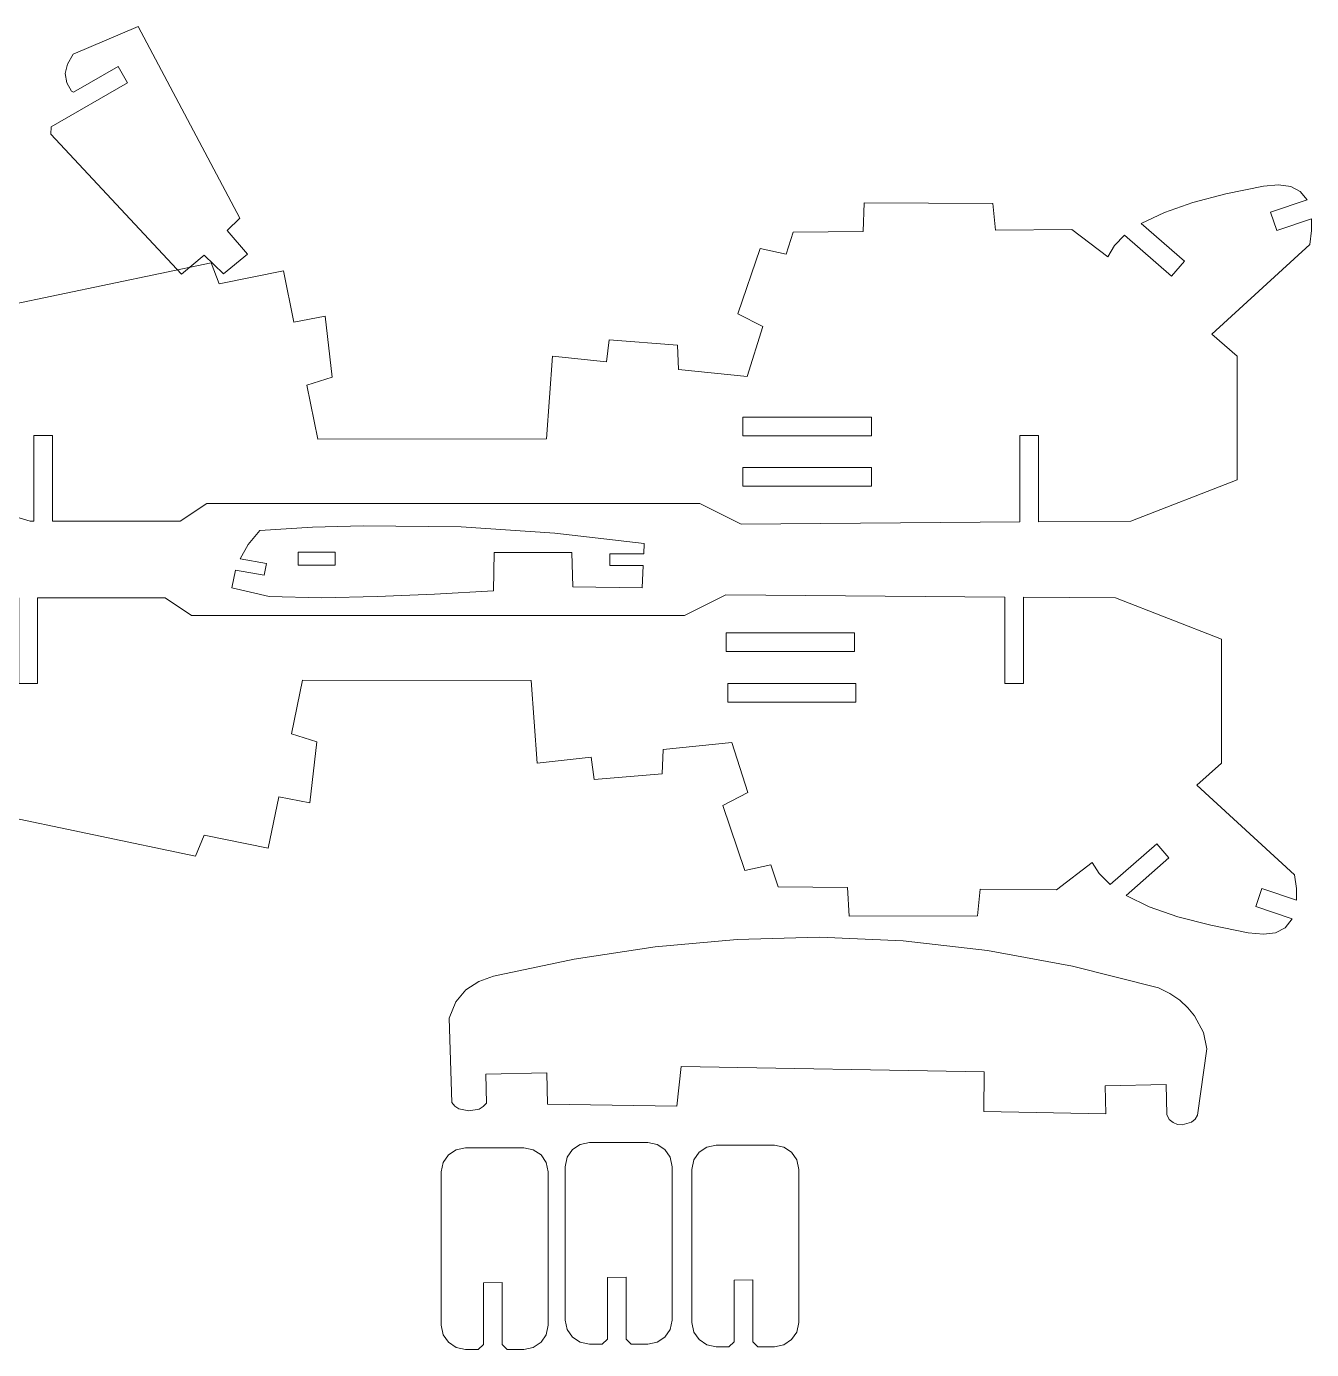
# Model space of a CAD drawing. Header units: millimetres. Extents: x -414 to 680, y -96 to 670.
# Drawn here: x -164.8 to 110.1, y -21.3 to 261.8 of the extents above; entities that cross this region are included whole.
import ezdxf

# ---------------------------------------------------------------- set-up
doc = ezdxf.new("R2010")
doc.units = ezdxf.units.MM
doc.header["$MEASUREMENT"] = 0
doc.layers.add('Camada 1', color=7, linetype='Continuous')

msp = doc.modelspace()

# ---------------------------------------------------------------- linework, layer by layer
at = {"layer": 'Camada 1', "color": 250, "lineweight": 9}
for points, knots in [([(-159.5845, 240.323), (-159.5845, 240.323), (-143.209, 249.7483), (-143.209, 249.7483), (-143.209, 249.7483), (-143.209, 249.7483), (-145.2038, 253.2142), (-145.2038, 253.2142), (-145.2038, 253.2142), (-145.2038, 253.2142), (-154.7528, 247.718), (-154.7528, 247.718), (-154.7528, 247.718), (-154.7528, 247.718), (-155.2155, 247.911), (-155.2155, 247.911), (-155.2155, 247.911), (-155.2155, 247.911), (-156.2287, 249.7269), (-156.2287, 249.7269), (-156.2287, 249.7269), (-156.2287, 249.7269), (-156.5782, 251.6833), (-156.5782, 251.6833), (-156.5782, 251.6833), (-156.5782, 251.6833), (-156.0587, 253.7364), (-156.0587, 253.7364), (-156.0587, 253.7364), (-156.0587, 253.7364), (-154.8303, 255.8526), (-154.8303, 255.8526), (-154.8303, 255.8526), (-154.8303, 255.8526), (-140.919, 261.7745), (-140.919, 261.7745), (-140.919, 261.7745), (-140.919, 261.7745), (-119.194, 220.7581), (-119.194, 220.7581), (-119.194, 220.7581), (-119.194, 220.7581), (-121.878, 218.1217), (-121.878, 218.1217), (-121.878, 218.1217), (-121.878, 218.1217), (-117.5754, 213.0881), (-117.5754, 213.0881), (-117.5754, 213.0881), (-117.5754, 213.0881), (-122.7298, 208.8906), (-122.7298, 208.8906), (-122.7298, 208.8906), (-122.7298, 208.8906), (-126.8127, 212.8438), (-126.8127, 212.8438), (-126.8127, 212.8438), (-126.8127, 212.8438), (-131.6819, 208.7514), (-131.6819, 208.7514), (-131.6819, 208.7514), (-131.6819, 208.7514), (-159.6041, 238.7295), (-159.6041, 238.7295), (-159.6041, 238.7295), (-159.6041, 238.7295), (-159.5845, 240.323), (-159.5845, 240.323)], [0, 0, 0, 0, 0.05555556, 0.05555556, 0.05555556, 0.05555556, 0.11111111, 0.11111111, 0.11111111, 0.11111111, 0.16666667, 0.16666667, 0.16666667, 0.16666667, 0.22222222, 0.22222222, 0.22222222, 0.22222222, 0.27777778, 0.27777778, 0.27777778, 0.27777778, 0.33333333, 0.33333333, 0.33333333, 0.33333333, 0.38888889, 0.38888889, 0.38888889, 0.38888889, 0.44444444, 0.44444444, 0.44444444, 0.44444444, 0.5, 0.5, 0.5, 0.5, 0.55555556, 0.55555556, 0.55555556, 0.55555556, 0.61111111, 0.61111111, 0.61111111, 0.61111111, 0.66666667, 0.66666667, 0.66666667, 0.66666667, 0.72222222, 0.72222222, 0.72222222, 0.72222222, 0.77777778, 0.77777778, 0.77777778, 0.77777778, 0.83333333, 0.83333333, 0.83333333, 0.83333333, 0.88888889, 0.88888889, 0.88888889, 0.88888889, 1, 1, 1, 1]), ([(-169.0099, 202.0781), (-169.0099, 202.0781), (-125.3468, 211.2118), (-125.3468, 211.2118), (-125.3468, 211.2118), (-125.3468, 211.2118), (-123.6192, 206.6989), (-123.6192, 206.6989), (-123.6192, 206.6989), (-123.6192, 206.6989), (-109.8646, 209.4842), (-109.8646, 209.4842), (-109.8646, 209.4842), (-109.8646, 209.4842), (-107.6432, 198.515), (-107.6432, 198.515), (-107.6432, 198.515), (-107.6432, 198.515), (-100.9769, 199.7847), (-100.9769, 199.7847), (-100.9769, 199.7847), (-100.9769, 199.7847), (-99.4252, 186.7359), (-99.4252, 186.7359), (-99.4252, 186.7359), (-99.4252, 186.7359), (-104.8919, 185.0084), (-104.8919, 185.0084), (-104.8919, 185.0084), (-104.8919, 185.0084), (-102.5285, 173.5092), (-102.5285, 173.5092), (-102.5285, 173.5092), (-102.5285, 173.5092), (-53.6107, 173.5812), (-53.6107, 173.5812), (-53.6107, 173.5812), (-53.6107, 173.5812), (-52.341, 191.2508), (-52.341, 191.2508), (-52.341, 191.2508), (-52.341, 191.2508), (-40.7719, 190.0511), (-40.7719, 190.0511), (-40.7719, 190.0511), (-40.7719, 190.0511), (-40.1741, 194.7419), (-40.1741, 194.7419), (-40.1741, 194.7419), (-40.1741, 194.7419), (-25.5717, 193.5782), (-25.5717, 193.5782), (-25.5717, 193.5782), (-25.5717, 193.5782), (-25.3258, 188.3935), (-25.3258, 188.3935), (-25.3258, 188.3935), (-25.3258, 188.3935), (-10.6534, 186.8779), (-10.6534, 186.8779), (-10.6534, 186.8779), (-10.6534, 186.8779), (-7.3023, 197.5992), (-7.3023, 197.5992), (-7.3023, 197.5992), (-7.3023, 197.5992), (-12.6289, 200.3145), (-12.6289, 200.3145), (-12.6289, 200.3145), (-12.6289, 200.3145), (-7.9021, 214.2451), (-7.9021, 214.2451), (-7.9021, 214.2451), (-7.9021, 214.2451), (-2.2935, 213.0474), (-2.2935, 213.0474), (-2.2935, 213.0474), (-2.2935, 213.0474), (-0.8479, 217.7722), (-0.8479, 217.7722), (-0.8479, 217.7722), (-0.8479, 217.7722), (14.1404, 217.9141), (14.1404, 217.9141), (14.1404, 217.9141), (14.1404, 217.9141), (14.3883, 224.0146), (14.3883, 224.0146), (14.3883, 224.0146), (14.3883, 224.0146), (41.8634, 223.9086), (41.8634, 223.9086), (41.8634, 223.9086), (41.8634, 223.9086), (42.4273, 218.2301), (42.4273, 218.2301), (42.4273, 218.2301), (42.4273, 218.2301), (58.7572, 218.372), (58.7572, 218.372), (58.7572, 218.372), (58.7572, 218.372), (66.4793, 212.5175), (66.4793, 212.5175), (66.4793, 212.5175), (66.4793, 212.5175), (67.8909, 214.9149), (67.8909, 214.9149), (67.8909, 214.9149), (67.8909, 214.9149), (70.0424, 217.1383), (70.0424, 217.1383), (70.0424, 217.1383), (70.0424, 217.1383), (80.0939, 208.3905), (80.0939, 208.3905), (80.0939, 208.3905), (80.0939, 208.3905), (82.8812, 211.5657), (82.8812, 211.5657), (82.8812, 211.5657), (82.8812, 211.5657), (73.6395, 219.6057), (73.6395, 219.6057), (73.6395, 219.6057), (73.6395, 219.6057), (78.6482, 222.0051), (78.6482, 222.0051), (78.6482, 222.0051), (78.6482, 222.0051), (84.6787, 224.1206), (84.6787, 224.1206), (84.6787, 224.1206), (84.6787, 224.1206), (91.733, 225.9541), (91.733, 225.9541), (91.733, 225.9541), (91.733, 225.9541), (99.8089, 227.6117), (99.8089, 227.6117), (99.8089, 227.6117), (99.8089, 227.6117), (103.0181, 227.8956), (103.0181, 227.8956), (103.0181, 227.8956), (103.0181, 227.8956), (105.6635, 227.5417), (105.6635, 227.5417), (105.6635, 227.5417), (105.6635, 227.5417), (107.675, 226.484), (107.675, 226.484), (107.675, 226.484), (107.675, 226.484), (109.1206, 224.6844), (109.1206, 224.6844), (109.1206, 224.6844), (109.1206, 224.6844), (101.3266, 222.0751), (101.3266, 222.0751), (101.3266, 222.0751), (101.3266, 222.0751), (102.6662, 218.1261), (102.6662, 218.1261), (102.6662, 218.1261), (102.6662, 218.1261), (110.0724, 220.6295), (110.0724, 220.6295), (110.0724, 220.6295), (110.0724, 220.6295), (110.0724, 218.0901), (110.0724, 218.0901), (110.0724, 218.0901), (110.0724, 218.0901), (109.6845, 215.1628), (109.6845, 215.1628), (109.6845, 215.1628), (109.6845, 215.1628), (88.7697, 195.9756), (88.7697, 195.9756), (88.7697, 195.9756), (88.7697, 195.9756), (94.1304, 191.2508), (94.1304, 191.2508), (94.1304, 191.2508), (94.1304, 191.2508), (94.1304, 164.7634), (94.1304, 164.7634), (94.1304, 164.7634), (94.1304, 164.7634), (71.382, 155.9116), (71.382, 155.9116), (71.382, 155.9116), (71.382, 155.9116), (51.692, 155.7741), (51.692, 155.7741), (51.692, 155.7741), (51.692, 155.7741), (51.692, 174.285), (51.692, 174.285), (51.692, 174.285), (51.692, 174.285), (47.693, 174.2587), (47.693, 174.2587), (47.693, 174.2587), (47.693, 174.2587), (47.693, 155.7718), (47.693, 155.7718), (47.693, 155.7718), (47.693, 155.7718), (-11.9571, 155.2758), (-11.9571, 155.2758), (-11.9571, 155.2758), (-11.9571, 155.2758), (-20.7749, 159.7207), (-20.7749, 159.7207), (-20.7749, 159.7207), (-20.7749, 159.7207), (-126.2285, 159.7207), (-126.2285, 159.7207), (-126.2285, 159.7207), (-126.2285, 159.7207), (-131.9431, 155.9116), (-131.9431, 155.9116), (-131.9431, 155.9116), (-131.9431, 155.9116), (-159.2512, 155.9292), (-159.2512, 155.9292), (-159.2512, 155.9292), (-159.2512, 155.9292), (-159.2512, 174.285), (-159.2512, 174.285), (-159.2512, 174.285), (-159.2512, 174.285), (-163.2502, 174.285), (-163.2502, 174.285), (-163.2502, 174.285), (-163.2502, 174.285), (-163.2502, 155.9116), (-163.2502, 155.9116), (-163.2502, 155.9116), (-163.2502, 155.9116), (-164.0731, 155.9116), (-164.0731, 155.9116), (-164.0731, 155.9116), (-164.0731, 155.9116), (-199.4822, 166.633), (-199.4822, 166.633), (-199.4822, 166.633), (-199.4822, 166.633), (-199.4822, 191.2508), (-199.4822, 191.2508), (-199.4822, 191.2508), (-199.4822, 191.2508), (-169.0099, 197.3173), (-169.0099, 197.3173), (-169.0099, 197.3173), (-169.0099, 197.3173), (-169.0099, 202.0781), (-169.0099, 202.0781)], [0, 0, 0, 0, 0.01515152, 0.01515152, 0.01515152, 0.01515152, 0.03030303, 0.03030303, 0.03030303, 0.03030303, 0.04545455, 0.04545455, 0.04545455, 0.04545455, 0.06060606, 0.06060606, 0.06060606, 0.06060606, 0.07575758, 0.07575758, 0.07575758, 0.07575758, 0.09090909, 0.09090909, 0.09090909, 0.09090909, 0.10606061, 0.10606061, 0.10606061, 0.10606061, 0.12121212, 0.12121212, 0.12121212, 0.12121212, 0.13636364, 0.13636364, 0.13636364, 0.13636364, 0.15151515, 0.15151515, 0.15151515, 0.15151515, 0.16666667, 0.16666667, 0.16666667, 0.16666667, 0.18181818, 0.18181818, 0.18181818, 0.18181818, 0.1969697, 0.1969697, 0.1969697, 0.1969697, 0.21212121, 0.21212121, 0.21212121, 0.21212121, 0.22727273, 0.22727273, 0.22727273, 0.22727273, 0.24242424, 0.24242424, 0.24242424, 0.24242424, 0.25757576, 0.25757576, 0.25757576, 0.25757576, 0.27272727, 0.27272727, 0.27272727, 0.27272727, 0.28787879, 0.28787879, 0.28787879, 0.28787879, 0.3030303, 0.3030303, 0.3030303, 0.3030303, 0.31818182, 0.31818182, 0.31818182, 0.31818182, 0.33333333, 0.33333333, 0.33333333, 0.33333333, 0.34848485, 0.34848485, 0.34848485, 0.34848485, 0.36363636, 0.36363636, 0.36363636, 0.36363636, 0.37878788, 0.37878788, 0.37878788, 0.37878788, 0.39393939, 0.39393939, 0.39393939, 0.39393939, 0.40909091, 0.40909091, 0.40909091, 0.40909091, 0.42424242, 0.42424242, 0.42424242, 0.42424242, 0.43939394, 0.43939394, 0.43939394, 0.43939394, 0.45454545, 0.45454545, 0.45454545, 0.45454545, 0.46969697, 0.46969697, 0.46969697, 0.46969697, 0.48484848, 0.48484848, 0.48484848, 0.48484848, 0.5, 0.5, 0.5, 0.5, 0.51515152, 0.51515152, 0.51515152, 0.51515152, 0.53030303, 0.53030303, 0.53030303, 0.53030303, 0.54545455, 0.54545455, 0.54545455, 0.54545455, 0.56060606, 0.56060606, 0.56060606, 0.56060606, 0.57575758, 0.57575758, 0.57575758, 0.57575758, 0.59090909, 0.59090909, 0.59090909, 0.59090909, 0.60606061, 0.60606061, 0.60606061, 0.60606061, 0.62121212, 0.62121212, 0.62121212, 0.62121212, 0.63636364, 0.63636364, 0.63636364, 0.63636364, 0.65151515, 0.65151515, 0.65151515, 0.65151515, 0.66666667, 0.66666667, 0.66666667, 0.66666667, 0.68181818, 0.68181818, 0.68181818, 0.68181818, 0.6969697, 0.6969697, 0.6969697, 0.6969697, 0.71212121, 0.71212121, 0.71212121, 0.71212121, 0.72727273, 0.72727273, 0.72727273, 0.72727273, 0.74242424, 0.74242424, 0.74242424, 0.74242424, 0.75757576, 0.75757576, 0.75757576, 0.75757576, 0.77272727, 0.77272727, 0.77272727, 0.77272727, 0.78787879, 0.78787879, 0.78787879, 0.78787879, 0.8030303, 0.8030303, 0.8030303, 0.8030303, 0.81818182, 0.81818182, 0.81818182, 0.81818182, 0.83333333, 0.83333333, 0.83333333, 0.83333333, 0.84848485, 0.84848485, 0.84848485, 0.84848485, 0.86363636, 0.86363636, 0.86363636, 0.86363636, 0.87878788, 0.87878788, 0.87878788, 0.87878788, 0.89393939, 0.89393939, 0.89393939, 0.89393939, 0.90909091, 0.90909091, 0.90909091, 0.90909091, 0.92424242, 0.92424242, 0.92424242, 0.92424242, 0.93939394, 0.93939394, 0.93939394, 0.93939394, 0.95454545, 0.95454545, 0.95454545, 0.95454545, 0.96969697, 0.96969697, 0.96969697, 0.96969697, 1, 1, 1, 1]), ([(-11.5692, 178.2251), (-11.5692, 178.2251), (15.9039, 178.2251), (15.9039, 178.2251), (15.9039, 178.2251), (15.9039, 178.2251), (15.9039, 174.2261), (15.9039, 174.2261), (15.9039, 174.2261), (15.9039, 174.2261), (-11.5692, 174.2261), (-11.5692, 174.2261), (-11.5692, 174.2261), (-11.5692, 174.2261), (-11.5692, 178.2251), (-11.5692, 178.2251)], [0, 0, 0, 0, 0.2, 0.2, 0.2, 0.2, 0.4, 0.4, 0.4, 0.4, 0.6, 0.6, 0.6, 0.6, 1, 1, 1, 1]), ([(-11.5692, 167.3978), (-11.5692, 167.3978), (15.9039, 167.3978), (15.9039, 167.3978), (15.9039, 167.3978), (15.9039, 167.3978), (15.9039, 163.3988), (15.9039, 163.3988), (15.9039, 163.3988), (15.9039, 163.3988), (-11.5692, 163.3988), (-11.5692, 163.3988), (-11.5692, 163.3988), (-11.5692, 163.3988), (-11.5692, 167.3978), (-11.5692, 167.3978)], [0, 0, 0, 0, 0.2, 0.2, 0.2, 0.2, 0.4, 0.4, 0.4, 0.4, 0.6, 0.6, 0.6, 0.6, 1, 1, 1, 1]), ([(-114.9248, 153.9364), (-114.9248, 153.9364), (-103.6757, 154.6422), (-103.6757, 154.6422), (-103.6757, 154.6422), (-103.6757, 154.6422), (-92.8484, 154.9601), (-92.8484, 154.9601), (-92.8484, 154.9601), (-92.8484, 154.9601), (-71.8276, 154.7122), (-71.8276, 154.7122), (-71.8276, 154.7122), (-71.8276, 154.7122), (-51.8306, 153.3725), (-51.8306, 153.3725), (-51.8306, 153.3725), (-51.8306, 153.3725), (-32.6794, 151.1511), (-32.6794, 151.1511), (-32.6794, 151.1511), (-32.6794, 151.1511), (-32.7854, 148.9636), (-32.7854, 148.9636), (-32.7854, 148.9636), (-32.7854, 148.9636), (-40.0496, 148.9636), (-40.0496, 148.9636), (-40.0496, 148.9636), (-40.0496, 148.9636), (-40.0496, 146.4603), (-40.0496, 146.4603), (-40.0496, 146.4603), (-40.0496, 146.4603), (-32.9253, 146.4603), (-32.9253, 146.4603), (-32.9253, 146.4603), (-32.9253, 146.4603), (-33.1013, 141.6975), (-33.1013, 141.6975), (-33.1013, 141.6975), (-33.1013, 141.6975), (-47.9856, 141.9094), (-47.9856, 141.9094), (-47.9856, 141.9094), (-47.9856, 141.9094), (-48.1975, 149.2456), (-48.1975, 149.2456), (-48.1975, 149.2456), (-48.1975, 149.2456), (-64.7734, 149.2456), (-64.7734, 149.2456), (-64.7734, 149.2456), (-64.7734, 149.2456), (-64.9493, 141.0276), (-64.9493, 141.0276), (-64.9493, 141.0276), (-64.9493, 141.0276), (-77.5402, 140.3218), (-77.5402, 140.3218), (-77.5402, 140.3218), (-77.5402, 140.3218), (-89.8151, 139.7939), (-89.8151, 139.7939), (-89.8151, 139.7939), (-89.8151, 139.7939), (-101.7001, 139.512), (-101.7001, 139.512), (-101.7001, 139.512), (-101.7001, 139.512), (-112.9513, 139.7939), (-112.9513, 139.7939), (-112.9513, 139.7939), (-112.9513, 139.7939), (-120.8853, 141.6975), (-120.8853, 141.6975), (-120.8853, 141.6975), (-120.8853, 141.6975), (-120.1095, 145.4365), (-120.1095, 145.4365), (-120.1095, 145.4365), (-120.1095, 145.4365), (-113.9731, 144.3788), (-113.9731, 144.3788), (-113.9731, 144.3788), (-113.9731, 144.3788), (-113.5152, 146.9182), (-113.5152, 146.9182), (-113.5152, 146.9182), (-113.5152, 146.9182), (-119.1578, 147.8699), (-119.1578, 147.8699), (-119.1578, 147.8699), (-119.1578, 147.8699), (-117.3942, 150.9392), (-117.3942, 150.9392), (-117.3942, 150.9392), (-117.3942, 150.9392), (-114.9248, 153.9364), (-114.9248, 153.9364)], [0, 0, 0, 0, 0.03846154, 0.03846154, 0.03846154, 0.03846154, 0.07692308, 0.07692308, 0.07692308, 0.07692308, 0.11538462, 0.11538462, 0.11538462, 0.11538462, 0.15384615, 0.15384615, 0.15384615, 0.15384615, 0.19230769, 0.19230769, 0.19230769, 0.19230769, 0.23076923, 0.23076923, 0.23076923, 0.23076923, 0.26923077, 0.26923077, 0.26923077, 0.26923077, 0.30769231, 0.30769231, 0.30769231, 0.30769231, 0.34615385, 0.34615385, 0.34615385, 0.34615385, 0.38461538, 0.38461538, 0.38461538, 0.38461538, 0.42307692, 0.42307692, 0.42307692, 0.42307692, 0.46153846, 0.46153846, 0.46153846, 0.46153846, 0.5, 0.5, 0.5, 0.5, 0.53846154, 0.53846154, 0.53846154, 0.53846154, 0.57692308, 0.57692308, 0.57692308, 0.57692308, 0.61538462, 0.61538462, 0.61538462, 0.61538462, 0.65384615, 0.65384615, 0.65384615, 0.65384615, 0.69230769, 0.69230769, 0.69230769, 0.69230769, 0.73076923, 0.73076923, 0.73076923, 0.73076923, 0.76923077, 0.76923077, 0.76923077, 0.76923077, 0.80769231, 0.80769231, 0.80769231, 0.80769231, 0.84615385, 0.84615385, 0.84615385, 0.84615385, 0.88461538, 0.88461538, 0.88461538, 0.88461538, 0.92307692, 0.92307692, 0.92307692, 0.92307692, 1, 1, 1, 1]), ([(-106.7089, 149.3156), (-106.7089, 149.3156), (-98.7729, 149.3156), (-98.7729, 149.3156), (-98.7729, 149.3156), (-98.7729, 149.3156), (-98.7729, 146.5303), (-98.7729, 146.5303), (-98.7729, 146.5303), (-98.7729, 146.5303), (-106.7089, 146.5303), (-106.7089, 146.5303), (-106.7089, 146.5303), (-106.7089, 146.5303), (-106.7089, 149.3156), (-106.7089, 149.3156)], [0, 0, 0, 0, 0.2, 0.2, 0.2, 0.2, 0.4, 0.4, 0.4, 0.4, 0.6, 0.6, 0.6, 0.6, 1, 1, 1, 1]), ([(-202.7278, 104.208), (-202.7278, 104.208), (-202.7278, 128.8259), (-202.7278, 128.8259), (-202.7278, 128.8259), (-202.7278, 128.8259), (-167.3867, 139.5472), (-167.3867, 139.5472), (-167.3867, 139.5472), (-167.3867, 139.5472), (-166.4598, 139.5648), (-166.4598, 139.5648), (-166.4598, 139.5648), (-166.4598, 139.5648), (-166.4598, 121.2418), (-166.4598, 121.2418), (-166.4598, 121.2418), (-166.4598, 121.2418), (-162.4608, 121.2418), (-162.4608, 121.2418), (-162.4608, 121.2418), (-162.4608, 121.2418), (-162.4608, 139.5472), (-162.4608, 139.5472), (-162.4608, 139.5472), (-162.4608, 139.5472), (-135.1527, 139.5472), (-135.1527, 139.5472), (-135.1527, 139.5472), (-135.1527, 139.5472), (-129.5081, 135.7382), (-129.5081, 135.7382), (-129.5081, 135.7382), (-129.5081, 135.7382), (-24.0905, 135.7382), (-24.0905, 135.7382), (-24.0905, 135.7382), (-24.0905, 135.7382), (-15.2367, 140.181), (-15.2367, 140.181), (-15.2367, 140.181), (-15.2367, 140.181), (44.4484, 139.6872), (44.4484, 139.6872), (44.4484, 139.6872), (44.4484, 139.6872), (44.4484, 121.2418), (44.4484, 121.2418), (44.4484, 121.2418), (44.4484, 121.2418), (48.4474, 121.2418), (48.4474, 121.2418), (48.4474, 121.2418), (48.4474, 121.2418), (48.4474, 139.6696), (48.4474, 139.6696), (48.4474, 139.6696), (48.4474, 139.6696), (68.1385, 139.5472), (68.1385, 139.5472), (68.1385, 139.5472), (68.1385, 139.5472), (90.8168, 130.6934), (90.8168, 130.6934), (90.8168, 130.6934), (90.8168, 130.6934), (90.8168, 104.208), (90.8168, 104.208), (90.8168, 104.208), (90.8168, 104.208), (85.5261, 99.4812), (85.5261, 99.4812), (85.5261, 99.4812), (85.5261, 99.4812), (106.4409, 80.294), (106.4409, 80.294), (106.4409, 80.294), (106.4409, 80.294), (106.8288, 77.3667), (106.8288, 77.3667), (106.8288, 77.3667), (106.8288, 77.3667), (106.8288, 74.8634), (106.8288, 74.8634), (106.8288, 74.8634), (106.8288, 74.8634), (99.4226, 77.3328), (99.4226, 77.3328), (99.4226, 77.3328), (99.4226, 77.3328), (98.1368, 73.5462), (98.1368, 73.5462), (98.1368, 73.5462), (98.1368, 73.5462), (105.9541, 70.8765), (105.9541, 70.8765), (105.9541, 70.8765), (105.9541, 70.8765), (104.3954, 68.9728), (104.3954, 68.9728), (104.3954, 68.9728), (104.3954, 68.9728), (102.3839, 67.9151), (102.3839, 67.9151), (102.3839, 67.9151), (102.3839, 67.9151), (99.7745, 67.5632), (99.7745, 67.5632), (99.7745, 67.5632), (99.7745, 67.5632), (96.4954, 67.8451), (96.4954, 67.8451), (96.4954, 67.8451), (96.4954, 67.8451), (88.5234, 69.5027), (88.5234, 69.5027), (88.5234, 69.5027), (88.5234, 69.5027), (81.4351, 71.3363), (81.4351, 71.3363), (81.4351, 71.3363), (81.4351, 71.3363), (75.3687, 73.4517), (75.3687, 73.4517), (75.3687, 73.4517), (75.3687, 73.4517), (70.3959, 75.8511), (70.3959, 75.8511), (70.3959, 75.8511), (70.3959, 75.8511), (79.5656, 83.8931), (79.5656, 83.8931), (79.5656, 83.8931), (79.5656, 83.8931), (76.9471, 86.9133), (76.9471, 86.9133), (76.9471, 86.9133), (76.9471, 86.9133), (67.0154, 78.2076), (67.0154, 78.2076), (67.0154, 78.2076), (67.0154, 78.2076), (64.6473, 80.542), (64.6473, 80.542), (64.6473, 80.542), (64.6473, 80.542), (63.1657, 82.9394), (63.1657, 82.9394), (63.1657, 82.9394), (63.1657, 82.9394), (55.5116, 77.0848), (55.5116, 77.0848), (55.5116, 77.0848), (55.5116, 77.0848), (39.1477, 77.2268), (39.1477, 77.2268), (39.1477, 77.2268), (39.1477, 77.2268), (38.5838, 71.5482), (38.5838, 71.5482), (38.5838, 71.5482), (38.5838, 71.5482), (11.1787, 71.4422), (11.1787, 71.4422), (11.1787, 71.4422), (11.1787, 71.4422), (10.8268, 77.5447), (10.8268, 77.5447), (10.8268, 77.5447), (10.8268, 77.5447), (-4.0575, 77.6847), (-4.0575, 77.6847), (-4.0575, 77.6847), (-4.0575, 77.6847), (-5.6091, 82.4115), (-5.6091, 82.4115), (-5.6091, 82.4115), (-5.6091, 82.4115), (-11.1457, 81.2118), (-11.1457, 81.2118), (-11.1457, 81.2118), (-11.1457, 81.2118), (-15.8725, 95.1423), (-15.8725, 95.1423), (-15.8725, 95.1423), (-15.8725, 95.1423), (-10.5119, 97.8936), (-10.5119, 97.8936), (-10.5119, 97.8936), (-10.5119, 97.8936), (-13.967, 108.6149), (-13.967, 108.6149), (-13.967, 108.6149), (-13.967, 108.6149), (-28.6034, 107.0633), (-28.6034, 107.0633), (-28.6034, 107.0633), (-28.6034, 107.0633), (-28.8513, 101.8786), (-28.8513, 101.8786), (-28.8513, 101.8786), (-28.8513, 101.8786), (-43.4177, 100.7149), (-43.4177, 100.7149), (-43.4177, 100.7149), (-43.4177, 100.7149), (-44.0175, 105.4417), (-44.0175, 105.4417), (-44.0175, 105.4417), (-44.0175, 105.4417), (-55.5846, 104.208), (-55.5846, 104.208), (-55.5846, 104.208), (-55.5846, 104.208), (-56.8903, 121.8776), (-56.8903, 121.8776), (-56.8903, 121.8776), (-56.8903, 121.8776), (-105.8081, 121.9476), (-105.8081, 121.9476), (-105.8081, 121.9476), (-105.8081, 121.9476), (-108.1355, 110.4505), (-108.1355, 110.4505), (-108.1355, 110.4505), (-108.1355, 110.4505), (-102.7388, 108.7209), (-102.7388, 108.7209), (-102.7388, 108.7209), (-102.7388, 108.7209), (-104.2204, 95.6722), (-104.2204, 95.6722), (-104.2204, 95.6722), (-104.2204, 95.6722), (-110.8868, 96.9778), (-110.8868, 96.9778), (-110.8868, 96.9778), (-110.8868, 96.9778), (-113.1442, 85.9726), (-113.1442, 85.9726), (-113.1442, 85.9726), (-113.1442, 85.9726), (-126.8628, 88.7599), (-126.8628, 88.7599), (-126.8628, 88.7599), (-126.8628, 88.7599), (-128.6623, 84.245), (-128.6623, 84.245), (-128.6623, 84.245), (-128.6623, 84.245), (-172.2894, 93.3787), (-172.2894, 93.3787), (-172.2894, 93.3787), (-172.2894, 93.3787), (-172.2554, 98.1416), (-172.2554, 98.1416), (-172.2554, 98.1416), (-172.2554, 98.1416), (-202.7278, 104.208), (-202.7278, 104.208)], [0, 0, 0, 0, 0.01515152, 0.01515152, 0.01515152, 0.01515152, 0.03030303, 0.03030303, 0.03030303, 0.03030303, 0.04545455, 0.04545455, 0.04545455, 0.04545455, 0.06060606, 0.06060606, 0.06060606, 0.06060606, 0.07575758, 0.07575758, 0.07575758, 0.07575758, 0.09090909, 0.09090909, 0.09090909, 0.09090909, 0.10606061, 0.10606061, 0.10606061, 0.10606061, 0.12121212, 0.12121212, 0.12121212, 0.12121212, 0.13636364, 0.13636364, 0.13636364, 0.13636364, 0.15151515, 0.15151515, 0.15151515, 0.15151515, 0.16666667, 0.16666667, 0.16666667, 0.16666667, 0.18181818, 0.18181818, 0.18181818, 0.18181818, 0.1969697, 0.1969697, 0.1969697, 0.1969697, 0.21212121, 0.21212121, 0.21212121, 0.21212121, 0.22727273, 0.22727273, 0.22727273, 0.22727273, 0.24242424, 0.24242424, 0.24242424, 0.24242424, 0.25757576, 0.25757576, 0.25757576, 0.25757576, 0.27272727, 0.27272727, 0.27272727, 0.27272727, 0.28787879, 0.28787879, 0.28787879, 0.28787879, 0.3030303, 0.3030303, 0.3030303, 0.3030303, 0.31818182, 0.31818182, 0.31818182, 0.31818182, 0.33333333, 0.33333333, 0.33333333, 0.33333333, 0.34848485, 0.34848485, 0.34848485, 0.34848485, 0.36363636, 0.36363636, 0.36363636, 0.36363636, 0.37878788, 0.37878788, 0.37878788, 0.37878788, 0.39393939, 0.39393939, 0.39393939, 0.39393939, 0.40909091, 0.40909091, 0.40909091, 0.40909091, 0.42424242, 0.42424242, 0.42424242, 0.42424242, 0.43939394, 0.43939394, 0.43939394, 0.43939394, 0.45454545, 0.45454545, 0.45454545, 0.45454545, 0.46969697, 0.46969697, 0.46969697, 0.46969697, 0.48484848, 0.48484848, 0.48484848, 0.48484848, 0.5, 0.5, 0.5, 0.5, 0.51515152, 0.51515152, 0.51515152, 0.51515152, 0.53030303, 0.53030303, 0.53030303, 0.53030303, 0.54545455, 0.54545455, 0.54545455, 0.54545455, 0.56060606, 0.56060606, 0.56060606, 0.56060606, 0.57575758, 0.57575758, 0.57575758, 0.57575758, 0.59090909, 0.59090909, 0.59090909, 0.59090909, 0.60606061, 0.60606061, 0.60606061, 0.60606061, 0.62121212, 0.62121212, 0.62121212, 0.62121212, 0.63636364, 0.63636364, 0.63636364, 0.63636364, 0.65151515, 0.65151515, 0.65151515, 0.65151515, 0.66666667, 0.66666667, 0.66666667, 0.66666667, 0.68181818, 0.68181818, 0.68181818, 0.68181818, 0.6969697, 0.6969697, 0.6969697, 0.6969697, 0.71212121, 0.71212121, 0.71212121, 0.71212121, 0.72727273, 0.72727273, 0.72727273, 0.72727273, 0.74242424, 0.74242424, 0.74242424, 0.74242424, 0.75757576, 0.75757576, 0.75757576, 0.75757576, 0.77272727, 0.77272727, 0.77272727, 0.77272727, 0.78787879, 0.78787879, 0.78787879, 0.78787879, 0.8030303, 0.8030303, 0.8030303, 0.8030303, 0.81818182, 0.81818182, 0.81818182, 0.81818182, 0.83333333, 0.83333333, 0.83333333, 0.83333333, 0.84848485, 0.84848485, 0.84848485, 0.84848485, 0.86363636, 0.86363636, 0.86363636, 0.86363636, 0.87878788, 0.87878788, 0.87878788, 0.87878788, 0.89393939, 0.89393939, 0.89393939, 0.89393939, 0.90909091, 0.90909091, 0.90909091, 0.90909091, 0.92424242, 0.92424242, 0.92424242, 0.92424242, 0.93939394, 0.93939394, 0.93939394, 0.93939394, 0.95454545, 0.95454545, 0.95454545, 0.95454545, 0.96969697, 0.96969697, 0.96969697, 0.96969697, 1, 1, 1, 1]), ([(-15.1307, 132.0761), (-15.1307, 132.0761), (12.2724, 132.0761), (12.2724, 132.0761), (12.2724, 132.0761), (12.2724, 132.0761), (12.2724, 128.0771), (12.2724, 128.0771), (12.2724, 128.0771), (12.2724, 128.0771), (-15.1307, 128.0771), (-15.1307, 128.0771), (-15.1307, 128.0771), (-15.1307, 128.0771), (-15.1307, 132.0761), (-15.1307, 132.0761)], [0, 0, 0, 0, 0.2, 0.2, 0.2, 0.2, 0.4, 0.4, 0.4, 0.4, 0.6, 0.6, 0.6, 0.6, 1, 1, 1, 1]), ([(-14.8148, 121.2308), (-14.8148, 121.2308), (12.5903, 121.2308), (12.5903, 121.2308), (12.5903, 121.2308), (12.5903, 121.2308), (12.5903, 117.2318), (12.5903, 117.2318), (12.5903, 117.2318), (12.5903, 117.2318), (-14.8148, 117.2318), (-14.8148, 117.2318), (-14.8148, 117.2318), (-14.8148, 117.2318), (-14.8148, 121.2308), (-14.8148, 121.2308)], [0, 0, 0, 0, 0.2, 0.2, 0.2, 0.2, 0.4, 0.4, 0.4, 0.4, 0.6, 0.6, 0.6, 0.6, 1, 1, 1, 1]), ([(-24.7629, 39.3171), (-24.7629, 39.3171), (40.0707, 38.1191), (40.0707, 38.1191), (40.0707, 38.1191), (40.0707, 38.1191), (39.9707, 29.6468), (39.9707, 29.6468), (39.9707, 29.6468), (39.9707, 29.6468), (66.099, 29.1828), (66.099, 29.1828), (66.099, 29.1828), (66.099, 29.1828), (65.9399, 35.1454), (65.9399, 35.1454), (65.9399, 35.1454), (65.9399, 35.1454), (78.9636, 35.423), (78.9636, 35.423), (78.9636, 35.423), (78.9636, 35.423), (79.1236, 28.9875), (79.1236, 28.9875), (79.1236, 28.9875), (79.1236, 28.9875), (79.6056, 27.9396), (79.6056, 27.9396), (79.6056, 27.9396), (79.6056, 27.9396), (80.442, 27.2882), (80.442, 27.2882), (80.442, 27.2882), (80.442, 27.2882), (81.3621, 26.8893), (81.3621, 26.8893), (81.3621, 26.8893), (81.3621, 26.8893), (82.4179, 26.7983), (82.4179, 26.7983), (82.4179, 26.7983), (82.4179, 26.7983), (84.3579, 27.3811), (84.3579, 27.3811), (84.3579, 27.3811), (84.3579, 27.3811), (85.1447, 28.0509), (85.1447, 28.0509), (85.1447, 28.0509), (85.1447, 28.0509), (85.6747, 28.8537), (85.6747, 28.8537), (85.6747, 28.8537), (85.6747, 28.8537), (87.7046, 43.0302), (87.7046, 43.0302), (87.7046, 43.0302), (87.7046, 43.0302), (86.9564, 46.5851), (86.9564, 46.5851), (86.9564, 46.5851), (86.9564, 46.5851), (85.0339, 50.1496), (85.0339, 50.1496), (85.0339, 50.1496), (85.0339, 50.1496), (83.5898, 51.8672), (83.5898, 51.8672), (83.5898, 51.8672), (83.5898, 51.8672), (81.8746, 53.4947), (81.8746, 53.4947), (81.8746, 53.4947), (81.8746, 53.4947), (79.7498, 54.8742), (79.7498, 54.8742), (79.7498, 54.8742), (79.7498, 54.8742), (77.3314, 56.1381), (77.3314, 56.1381), (77.3314, 56.1381), (77.3314, 56.1381), (58.9124, 60.7785), (58.9124, 60.7785), (58.9124, 60.7785), (58.9124, 60.7785), (40.7421, 64.1103), (40.7421, 64.1103), (40.7421, 64.1103), (40.7421, 64.1103), (22.6937, 66.1475), (22.6937, 66.1475), (22.6937, 66.1475), (22.6937, 66.1475), (4.842, 66.9226), (4.842, 66.9226), (4.842, 66.9226), (4.842, 66.9226), (-12.7921, 66.4624), (-12.7921, 66.4624), (-12.7921, 66.4624), (-12.7921, 66.4624), (-30.3381, 64.8827), (-30.3381, 64.8827), (-30.3381, 64.8827), (-30.3381, 64.8827), (-47.6999, 62.2371), (-47.6999, 62.2371), (-47.6999, 62.2371), (-47.6999, 62.2371), (-64.906, 58.6047), (-64.906, 58.6047), (-64.906, 58.6047), (-64.906, 58.6047), (-68.09, 57.4766), (-68.09, 57.4766), (-68.09, 57.4766), (-68.09, 57.4766), (-70.8384, 55.6747), (-70.8384, 55.6747), (-70.8384, 55.6747), (-70.8384, 55.6747), (-72.9917, 53.1073), (-72.9917, 53.1073), (-72.9917, 53.1073), (-72.9917, 53.1073), (-74.4455, 49.6275), (-74.4455, 49.6275), (-74.4455, 49.6275), (-74.4455, 49.6275), (-73.8134, 31.6037), (-73.8134, 31.6037), (-73.8134, 31.6037), (-73.8134, 31.6037), (-73.1944, 30.8142), (-73.1944, 30.8142), (-73.1944, 30.8142), (-73.1944, 30.8142), (-72.3154, 30.2643), (-72.3154, 30.2643), (-72.3154, 30.2643), (-72.3154, 30.2643), (-70.2154, 29.8082), (-70.2154, 29.8082), (-70.2154, 29.8082), (-70.2154, 29.8082), (-68.0115, 30.1551), (-68.0115, 30.1551), (-68.0115, 30.1551), (-68.0115, 30.1551), (-67.143, 30.7035), (-67.143, 30.7035), (-67.143, 30.7035), (-67.143, 30.7035), (-66.4619, 31.4652), (-66.4619, 31.4652), (-66.4619, 31.4652), (-66.4619, 31.4652), (-66.5841, 37.6792), (-66.5841, 37.6792), (-66.5841, 37.6792), (-66.5841, 37.6792), (-53.5083, 37.9101), (-53.5083, 37.9101), (-53.5083, 37.9101), (-53.5083, 37.9101), (-53.4092, 31.1964), (-53.4092, 31.1964), (-53.4092, 31.1964), (-53.4092, 31.1964), (-25.6844, 30.772), (-25.6844, 30.772), (-25.6844, 30.772), (-25.6844, 30.772), (-24.7629, 39.3171), (-24.7629, 39.3171)], [0, 0, 0, 0, 0.02222222, 0.02222222, 0.02222222, 0.02222222, 0.04444444, 0.04444444, 0.04444444, 0.04444444, 0.06666667, 0.06666667, 0.06666667, 0.06666667, 0.08888889, 0.08888889, 0.08888889, 0.08888889, 0.11111111, 0.11111111, 0.11111111, 0.11111111, 0.13333333, 0.13333333, 0.13333333, 0.13333333, 0.15555556, 0.15555556, 0.15555556, 0.15555556, 0.17777778, 0.17777778, 0.17777778, 0.17777778, 0.2, 0.2, 0.2, 0.2, 0.22222222, 0.22222222, 0.22222222, 0.22222222, 0.24444444, 0.24444444, 0.24444444, 0.24444444, 0.26666667, 0.26666667, 0.26666667, 0.26666667, 0.28888889, 0.28888889, 0.28888889, 0.28888889, 0.31111111, 0.31111111, 0.31111111, 0.31111111, 0.33333333, 0.33333333, 0.33333333, 0.33333333, 0.35555556, 0.35555556, 0.35555556, 0.35555556, 0.37777778, 0.37777778, 0.37777778, 0.37777778, 0.4, 0.4, 0.4, 0.4, 0.42222222, 0.42222222, 0.42222222, 0.42222222, 0.44444444, 0.44444444, 0.44444444, 0.44444444, 0.46666667, 0.46666667, 0.46666667, 0.46666667, 0.48888889, 0.48888889, 0.48888889, 0.48888889, 0.51111111, 0.51111111, 0.51111111, 0.51111111, 0.53333333, 0.53333333, 0.53333333, 0.53333333, 0.55555556, 0.55555556, 0.55555556, 0.55555556, 0.57777778, 0.57777778, 0.57777778, 0.57777778, 0.6, 0.6, 0.6, 0.6, 0.62222222, 0.62222222, 0.62222222, 0.62222222, 0.64444444, 0.64444444, 0.64444444, 0.64444444, 0.66666667, 0.66666667, 0.66666667, 0.66666667, 0.68888889, 0.68888889, 0.68888889, 0.68888889, 0.71111111, 0.71111111, 0.71111111, 0.71111111, 0.73333333, 0.73333333, 0.73333333, 0.73333333, 0.75555556, 0.75555556, 0.75555556, 0.75555556, 0.77777778, 0.77777778, 0.77777778, 0.77777778, 0.8, 0.8, 0.8, 0.8, 0.82222222, 0.82222222, 0.82222222, 0.82222222, 0.84444444, 0.84444444, 0.84444444, 0.84444444, 0.86666667, 0.86666667, 0.86666667, 0.86666667, 0.88888889, 0.88888889, 0.88888889, 0.88888889, 0.91111111, 0.91111111, 0.91111111, 0.91111111, 0.93333333, 0.93333333, 0.93333333, 0.93333333, 0.95555556, 0.95555556, 0.95555556, 0.95555556, 1, 1, 1, 1]), ([(-31.9179, -20.1353), (-31.9179, -20.1353), (-35.479, -20.1353), (-35.479, -20.1353), (-35.479, -20.1353), (-35.479, -20.1353), (-36.5458, -19.0432), (-36.5458, -19.0432), (-36.5458, -19.0432), (-36.5458, -19.0432), (-36.5458, -5.7865), (-36.5458, -5.7865), (-36.5458, -5.7865), (-36.5458, -5.7865), (-40.5448, -5.8868), (-40.5448, -5.8868), (-40.5448, -5.8868), (-40.5448, -5.8868), (-40.5448, -19.0432), (-40.5448, -19.0432), (-40.5448, -19.0432), (-40.5448, -19.0432), (-41.6874, -20.1353), (-41.6874, -20.1353), (-41.6874, -20.1353), (-41.6874, -20.1353), (-44.4027, -20.1353), (-44.4027, -20.1353), (-44.4027, -20.1353), (-44.4027, -20.1353), (-46.4122, -19.7114), (-46.4122, -19.7114), (-46.4122, -19.7114), (-46.4122, -19.7114), (-48.0358, -18.5837), (-48.0358, -18.5837), (-48.0358, -18.5837), (-48.0358, -18.5837), (-49.1635, -16.9621), (-49.1635, -16.9621), (-49.1635, -16.9621), (-49.1635, -16.9621), (-49.5874, -14.9506), (-49.5874, -14.9506), (-49.5874, -14.9506), (-49.5874, -14.9506), (-49.5874, 17.8492), (-49.5874, 17.8492), (-49.5874, 17.8492), (-49.5874, 17.8492), (-49.1635, 19.8587), (-49.1635, 19.8587), (-49.1635, 19.8587), (-49.1635, 19.8587), (-48.0358, 21.5163), (-48.0358, 21.5163), (-48.0358, 21.5163), (-48.0358, 21.5163), (-46.4122, 22.61), (-46.4122, 22.61), (-46.4122, 22.61), (-46.4122, 22.61), (-44.4027, 23.0339), (-44.4027, 23.0339), (-44.4027, 23.0339), (-44.4027, 23.0339), (-31.9179, 23.0339), (-31.9179, 23.0339), (-31.9179, 23.0339), (-31.9179, 23.0339), (-29.9064, 22.61), (-29.9064, 22.61), (-29.9064, 22.61), (-29.9064, 22.61), (-28.2488, 21.5163), (-28.2488, 21.5163), (-28.2488, 21.5163), (-28.2488, 21.5163), (-27.157, 19.8587), (-27.157, 19.8587), (-27.157, 19.8587), (-27.157, 19.8587), (-26.7332, 17.8492), (-26.7332, 17.8492), (-26.7332, 17.8492), (-26.7332, 17.8492), (-26.7332, -14.9506), (-26.7332, -14.9506), (-26.7332, -14.9506), (-26.7332, -14.9506), (-27.157, -16.9621), (-27.157, -16.9621), (-27.157, -16.9621), (-27.157, -16.9621), (-28.2488, -18.5837), (-28.2488, -18.5837), (-28.2488, -18.5837), (-28.2488, -18.5837), (-29.9064, -19.7114), (-29.9064, -19.7114), (-29.9064, -19.7114), (-29.9064, -19.7114), (-31.9179, -20.1353), (-31.9179, -20.1353)], [0, 0, 0, 0, 0.03703704, 0.03703704, 0.03703704, 0.03703704, 0.07407407, 0.07407407, 0.07407407, 0.07407407, 0.11111111, 0.11111111, 0.11111111, 0.11111111, 0.14814815, 0.14814815, 0.14814815, 0.14814815, 0.18518519, 0.18518519, 0.18518519, 0.18518519, 0.22222222, 0.22222222, 0.22222222, 0.22222222, 0.25925926, 0.25925926, 0.25925926, 0.25925926, 0.2962963, 0.2962963, 0.2962963, 0.2962963, 0.33333333, 0.33333333, 0.33333333, 0.33333333, 0.37037037, 0.37037037, 0.37037037, 0.37037037, 0.40740741, 0.40740741, 0.40740741, 0.40740741, 0.44444444, 0.44444444, 0.44444444, 0.44444444, 0.48148148, 0.48148148, 0.48148148, 0.48148148, 0.51851852, 0.51851852, 0.51851852, 0.51851852, 0.55555556, 0.55555556, 0.55555556, 0.55555556, 0.59259259, 0.59259259, 0.59259259, 0.59259259, 0.62962963, 0.62962963, 0.62962963, 0.62962963, 0.66666667, 0.66666667, 0.66666667, 0.66666667, 0.7037037, 0.7037037, 0.7037037, 0.7037037, 0.74074074, 0.74074074, 0.74074074, 0.74074074, 0.77777778, 0.77777778, 0.77777778, 0.77777778, 0.81481481, 0.81481481, 0.81481481, 0.81481481, 0.85185185, 0.85185185, 0.85185185, 0.85185185, 0.88888889, 0.88888889, 0.88888889, 0.88888889, 0.92592593, 0.92592593, 0.92592593, 0.92592593, 1, 1, 1, 1]), ([(-58.4402, -21.2639), (-58.4402, -21.2639), (-62.0013, -21.2639), (-62.0013, -21.2639), (-62.0013, -21.2639), (-62.0013, -21.2639), (-63.0681, -20.1718), (-63.0681, -20.1718), (-63.0681, -20.1718), (-63.0681, -20.1718), (-63.0681, -6.9151), (-63.0681, -6.9151), (-63.0681, -6.9151), (-63.0681, -6.9151), (-67.0671, -7.0155), (-67.0671, -7.0155), (-67.0671, -7.0155), (-67.0671, -7.0155), (-67.0671, -20.1718), (-67.0671, -20.1718), (-67.0671, -20.1718), (-67.0671, -20.1718), (-68.2097, -21.2639), (-68.2097, -21.2639), (-68.2097, -21.2639), (-68.2097, -21.2639), (-70.925, -21.2639), (-70.925, -21.2639), (-70.925, -21.2639), (-70.925, -21.2639), (-72.9345, -20.84), (-72.9345, -20.84), (-72.9345, -20.84), (-72.9345, -20.84), (-74.5581, -19.7123), (-74.5581, -19.7123), (-74.5581, -19.7123), (-74.5581, -19.7123), (-75.6858, -18.0907), (-75.6858, -18.0907), (-75.6858, -18.0907), (-75.6858, -18.0907), (-76.1097, -16.0792), (-76.1097, -16.0792), (-76.1097, -16.0792), (-76.1097, -16.0792), (-76.1097, 16.7206), (-76.1097, 16.7206), (-76.1097, 16.7206), (-76.1097, 16.7206), (-75.6858, 18.7301), (-75.6858, 18.7301), (-75.6858, 18.7301), (-75.6858, 18.7301), (-74.5581, 20.3877), (-74.5581, 20.3877), (-74.5581, 20.3877), (-74.5581, 20.3877), (-72.9345, 21.4814), (-72.9345, 21.4814), (-72.9345, 21.4814), (-72.9345, 21.4814), (-70.925, 21.9053), (-70.925, 21.9053), (-70.925, 21.9053), (-70.925, 21.9053), (-58.4402, 21.9053), (-58.4402, 21.9053), (-58.4402, 21.9053), (-58.4402, 21.9053), (-56.4287, 21.4814), (-56.4287, 21.4814), (-56.4287, 21.4814), (-56.4287, 21.4814), (-54.7711, 20.3877), (-54.7711, 20.3877), (-54.7711, 20.3877), (-54.7711, 20.3877), (-53.6794, 18.7301), (-53.6794, 18.7301), (-53.6794, 18.7301), (-53.6794, 18.7301), (-53.2555, 16.7206), (-53.2555, 16.7206), (-53.2555, 16.7206), (-53.2555, 16.7206), (-53.2555, -16.0792), (-53.2555, -16.0792), (-53.2555, -16.0792), (-53.2555, -16.0792), (-53.6794, -18.0907), (-53.6794, -18.0907), (-53.6794, -18.0907), (-53.6794, -18.0907), (-54.7711, -19.7123), (-54.7711, -19.7123), (-54.7711, -19.7123), (-54.7711, -19.7123), (-56.4287, -20.84), (-56.4287, -20.84), (-56.4287, -20.84), (-56.4287, -20.84), (-58.4402, -21.2639), (-58.4402, -21.2639)], [0, 0, 0, 0, 0.03703704, 0.03703704, 0.03703704, 0.03703704, 0.07407407, 0.07407407, 0.07407407, 0.07407407, 0.11111111, 0.11111111, 0.11111111, 0.11111111, 0.14814815, 0.14814815, 0.14814815, 0.14814815, 0.18518519, 0.18518519, 0.18518519, 0.18518519, 0.22222222, 0.22222222, 0.22222222, 0.22222222, 0.25925926, 0.25925926, 0.25925926, 0.25925926, 0.2962963, 0.2962963, 0.2962963, 0.2962963, 0.33333333, 0.33333333, 0.33333333, 0.33333333, 0.37037037, 0.37037037, 0.37037037, 0.37037037, 0.40740741, 0.40740741, 0.40740741, 0.40740741, 0.44444444, 0.44444444, 0.44444444, 0.44444444, 0.48148148, 0.48148148, 0.48148148, 0.48148148, 0.51851852, 0.51851852, 0.51851852, 0.51851852, 0.55555556, 0.55555556, 0.55555556, 0.55555556, 0.59259259, 0.59259259, 0.59259259, 0.59259259, 0.62962963, 0.62962963, 0.62962963, 0.62962963, 0.66666667, 0.66666667, 0.66666667, 0.66666667, 0.7037037, 0.7037037, 0.7037037, 0.7037037, 0.74074074, 0.74074074, 0.74074074, 0.74074074, 0.77777778, 0.77777778, 0.77777778, 0.77777778, 0.81481481, 0.81481481, 0.81481481, 0.81481481, 0.85185185, 0.85185185, 0.85185185, 0.85185185, 0.88888889, 0.88888889, 0.88888889, 0.88888889, 0.92592593, 0.92592593, 0.92592593, 0.92592593, 1, 1, 1, 1]), ([(-4.8313, -20.6997), (-4.8313, -20.6997), (-8.3924, -20.6997), (-8.3924, -20.6997), (-8.3924, -20.6997), (-8.3924, -20.6997), (-9.4592, -19.6075), (-9.4592, -19.6075), (-9.4592, -19.6075), (-9.4592, -19.6075), (-9.4592, -6.3509), (-9.4592, -6.3509), (-9.4592, -6.3509), (-9.4592, -6.3509), (-13.4582, -6.4512), (-13.4582, -6.4512), (-13.4582, -6.4512), (-13.4582, -6.4512), (-13.4582, -19.6075), (-13.4582, -19.6075), (-13.4582, -19.6075), (-13.4582, -19.6075), (-14.6009, -20.6997), (-14.6009, -20.6997), (-14.6009, -20.6997), (-14.6009, -20.6997), (-17.3162, -20.6997), (-17.3162, -20.6997), (-17.3162, -20.6997), (-17.3162, -20.6997), (-19.3257, -20.2758), (-19.3257, -20.2758), (-19.3257, -20.2758), (-19.3257, -20.2758), (-20.9493, -19.1481), (-20.9493, -19.1481), (-20.9493, -19.1481), (-20.9493, -19.1481), (-22.077, -17.5265), (-22.077, -17.5265), (-22.077, -17.5265), (-22.077, -17.5265), (-22.5009, -15.515), (-22.5009, -15.515), (-22.5009, -15.515), (-22.5009, -15.515), (-22.5009, 17.2848), (-22.5009, 17.2848), (-22.5009, 17.2848), (-22.5009, 17.2848), (-22.077, 19.2943), (-22.077, 19.2943), (-22.077, 19.2943), (-22.077, 19.2943), (-20.9493, 20.9519), (-20.9493, 20.9519), (-20.9493, 20.9519), (-20.9493, 20.9519), (-19.3257, 22.0456), (-19.3257, 22.0456), (-19.3257, 22.0456), (-19.3257, 22.0456), (-17.3162, 22.4695), (-17.3162, 22.4695), (-17.3162, 22.4695), (-17.3162, 22.4695), (-4.8313, 22.4695), (-4.8313, 22.4695), (-4.8313, 22.4695), (-4.8313, 22.4695), (-2.8198, 22.0456), (-2.8198, 22.0456), (-2.8198, 22.0456), (-2.8198, 22.0456), (-1.1622, 20.9519), (-1.1622, 20.9519), (-1.1622, 20.9519), (-1.1622, 20.9519), (-0.0705, 19.2943), (-0.0705, 19.2943), (-0.0705, 19.2943), (-0.0705, 19.2943), (0.3534, 17.2848), (0.3534, 17.2848), (0.3534, 17.2848), (0.3534, 17.2848), (0.3534, -15.515), (0.3534, -15.515), (0.3534, -15.515), (0.3534, -15.515), (-0.0705, -17.5265), (-0.0705, -17.5265), (-0.0705, -17.5265), (-0.0705, -17.5265), (-1.1622, -19.1481), (-1.1622, -19.1481), (-1.1622, -19.1481), (-1.1622, -19.1481), (-2.8198, -20.2758), (-2.8198, -20.2758), (-2.8198, -20.2758), (-2.8198, -20.2758), (-4.8313, -20.6997), (-4.8313, -20.6997)], [0, 0, 0, 0, 0.03703704, 0.03703704, 0.03703704, 0.03703704, 0.07407407, 0.07407407, 0.07407407, 0.07407407, 0.11111111, 0.11111111, 0.11111111, 0.11111111, 0.14814815, 0.14814815, 0.14814815, 0.14814815, 0.18518519, 0.18518519, 0.18518519, 0.18518519, 0.22222222, 0.22222222, 0.22222222, 0.22222222, 0.25925926, 0.25925926, 0.25925926, 0.25925926, 0.2962963, 0.2962963, 0.2962963, 0.2962963, 0.33333333, 0.33333333, 0.33333333, 0.33333333, 0.37037037, 0.37037037, 0.37037037, 0.37037037, 0.40740741, 0.40740741, 0.40740741, 0.40740741, 0.44444444, 0.44444444, 0.44444444, 0.44444444, 0.48148148, 0.48148148, 0.48148148, 0.48148148, 0.51851852, 0.51851852, 0.51851852, 0.51851852, 0.55555556, 0.55555556, 0.55555556, 0.55555556, 0.59259259, 0.59259259, 0.59259259, 0.59259259, 0.62962963, 0.62962963, 0.62962963, 0.62962963, 0.66666667, 0.66666667, 0.66666667, 0.66666667, 0.7037037, 0.7037037, 0.7037037, 0.7037037, 0.74074074, 0.74074074, 0.74074074, 0.74074074, 0.77777778, 0.77777778, 0.77777778, 0.77777778, 0.81481481, 0.81481481, 0.81481481, 0.81481481, 0.85185185, 0.85185185, 0.85185185, 0.85185185, 0.88888889, 0.88888889, 0.88888889, 0.88888889, 0.92592593, 0.92592593, 0.92592593, 0.92592593, 1, 1, 1, 1])]:
    msp.add_open_spline(points, degree=3, knots=knots, dxfattribs=at)

doc.saveas('drawing.dxf')
